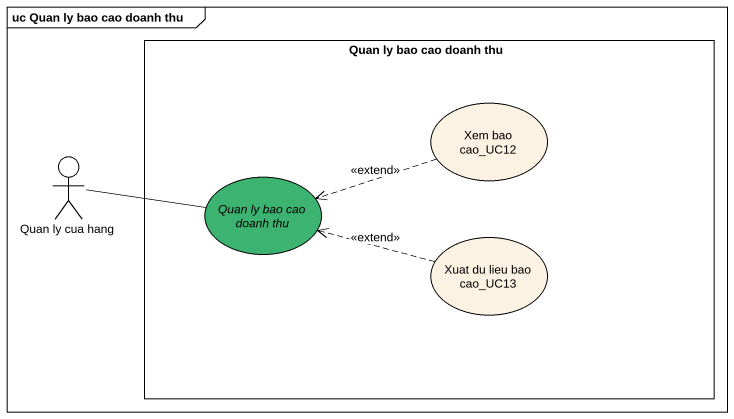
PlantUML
@startuml
mainframe uc Quan ly bao cao doanh thu
rectangle "Quan ly bao cao doanh thu" as Quan_ly_bao_cao_doanh_thu {
  usecase "Xem bao cao_UC12" as Xem_bao_cao_UC12
  usecase "Quan ly bao cao doanh thu" as Quan_ly_bao_cao_doanh_thu_2 #3CB371
  usecase "Xuat du lieu bao cao_UC13" as Xuat_du_lieu_bao_cao_UC13
}
actor "Quan ly cua hang" as Quan_ly_cua_hang
Xem_bao_cao_UC12 .left.> Quan_ly_bao_cao_doanh_thu_2 : <<extend>>
Quan_ly_cua_hang -right- Quan_ly_bao_cao_doanh_thu_2
Xuat_du_lieu_bao_cao_UC13 .left.> Quan_ly_bao_cao_doanh_thu_2 : <<extend>>
@enduml
